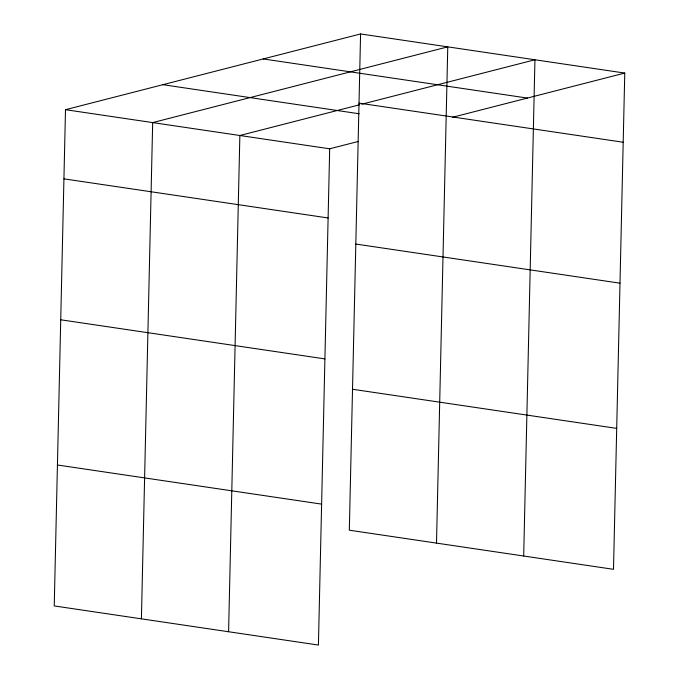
<?xml version="1.0" encoding="UTF-8"?>
<svg xmlns="http://www.w3.org/2000/svg" width="679" height="679" viewBox="0 0 679 679"><rect width="100%" height="100%" fill="white"/><g stroke="black" fill="none" stroke-linecap="round" stroke-linejoin="round"><path stroke-width="1.02" d="M360.583 33.95L349.32 530.197L613.502 569.316L624.765 73.069L360.583 33.95L65.498 109.684L54.235 605.931L318.417 645.05L329.68 148.803L358.376 141.436M141.41 618.841L152.673 122.593L447.767 46.859L436.504 543.107M228.594 631.75L239.857 135.503L359.76 104.727M523.687 556.016L534.942 59.769L361.805 104.201M452.655 117.238L624.765 73.069M263.206 58.937L527.388 98.065M359.013 103.115L623.195 142.234M162.875 84.688L359.166 113.758M65.498 109.684L329.68 148.803M63.928 178.849L328.11 217.967M355.813 244.05L619.995 283.177M60.728 319.784L324.91 358.902M352.52 389.262L616.702 428.381M57.435 464.996L321.617 504.115"/></g></svg>
